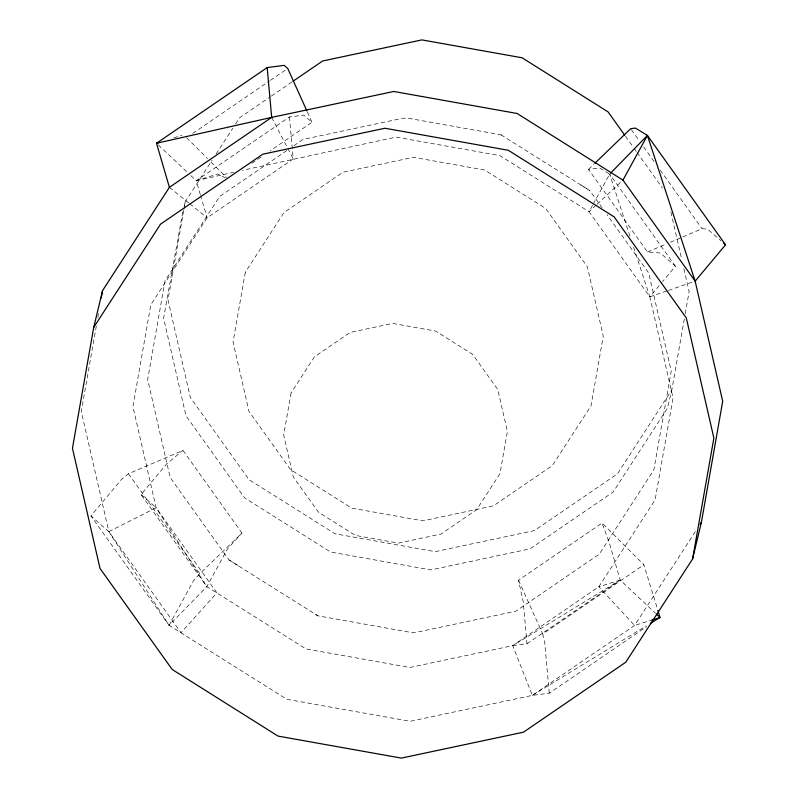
<?xml version="1.0" encoding="UTF-8"?>
<svg xmlns="http://www.w3.org/2000/svg" width="798" height="798" viewBox="0 0 798 798"><rect width="100%" height="100%" fill="white"/><g stroke="black" fill="none" stroke-linecap="round" stroke-linejoin="round"><path stroke-width="0.6" stroke-dasharray="3.99 2.99" d="M96.329 326.013L81.286 411.499L108.837 531.628L169.066 625.323L286.851 699.297L410.202 721.312L532.306 695.387L549.283 693.193L646.649 626.62M97.835 317.464L98.912 311.36M183.749 210.283L167.979 299.928L190.363 397.524L249.016 479.638L334.99 533.762L435.219 551.647L534.431 530.59L617.522 473.773L671.836 389.863L684.365 318.641M183.969 209.056L185.256 201.695L212.088 160.248M685.233 313.724L689.123 291.629L683.876 268.726M182.792 211.959L163.59 318.193L185.984 415.788L244.627 497.902L330.611 552.026L430.83 569.912L530.042 548.844L613.133 492.037L667.457 408.127L671.836 389.863M184.168 206.253L185.256 201.695M169.066 625.323L193.515 580.665L199.829 573.712L241.964 533.024L182.971 450.441L128.428 473.743L121.326 479.608L90.932 515.937L169.066 625.323L206.832 586.65L227.42 549.044L241.964 533.024M592.585 205.276L589.054 211.719L649.841 296.826L673.043 397.983L655.138 499.797L598.829 586.769L512.715 645.652L409.893 667.487L306.013 648.944L206.832 586.65L141.037 494.531L166.632 463.937L182.971 450.441M593.173 204.198L609.652 174.114L599.577 167.909L588.515 169.405L647.507 251.988L660.365 253.016L675.437 266.233L662.639 281.524M216.108 154.034L232.876 128.139M235.56 123.989L239.58 117.775L270.352 96.738M695.347 531.578L634.57 625.462L532.306 695.387L512.715 645.652L620.226 580.066L655.457 613.253M633.612 247.27L649.841 296.826L661.841 282.482M588.515 169.405L593.892 164.208M596.196 205.066L589.054 211.719L499.947 155.63L396.067 137.086L242.323 170.353M597.084 204.228L622.959 180.099M192.717 133.446L269.355 81.047M270.382 80.349L287.749 68.468M271.38 96.039L291.898 82.004M200.328 194.612L196.248 180.697L289.465 116.967L303.759 115.112L311.998 122.244L270.203 150.812M251.859 163.361L263.071 155.69M286.801 150.543L219.61 196.488L165.036 280.786L147.67 379.479L170.164 477.533L229.086 560.026L317.913 615.817L410.94 632.425L416.157 632.375L515.827 611.208L599.298 554.131L653.871 469.832L671.238 371.14L648.744 273.086L607.069 214.732M293.923 145.675L303.09 139.411L402.761 118.244L407.978 118.194L501.004 134.802L503.448 136.219M289.465 116.967L293.245 158.922L207.121 217.804L150.822 304.776L132.917 406.591L156.119 507.747L206.832 586.65M512.715 645.652L527.019 643.796L523.229 601.842L518.491 580.196L602.061 523.049L643.886 564.794L657.532 609.173M527.019 643.796L620.226 580.066L609.353 542.959L602.061 523.049M549.283 693.193L544.795 643.368L542.73 633.961L643.886 564.794M532.306 695.387L646.141 625.941M108.837 531.628L156.119 507.747L216.896 592.854L181.026 632.684L108.837 531.628L90.932 515.937M647.507 251.988L665.801 244.178M670.33 242.243L681.662 237.405M682.789 236.916L702.05 228.687L707.636 229.136L721.063 240.906M649.841 296.826L667.268 290.801M668.425 290.392L695.148 281.155M173.824 137.835L181.904 135.301M190.832 175.59L196.248 180.697L217.645 173.994L225.186 177.764M620.226 580.066L598.829 586.769L634.57 625.462L651.896 620.036M196.248 180.697L233.834 172.258M315.469 614.4L317.913 615.817M580.804 185.036L589.822 190.592L602.041 207.689M229.086 560.026L238.103 565.582M501.004 134.802L589.822 190.592M169.415 187.321L188.757 202.951M189.725 203.729L207.121 217.804L200.667 195.769M141.037 494.531L156.119 507.747M158.303 144.957L187.211 172.188M186.592 137.635L207.51 158.513M210.991 161.994L226.682 177.645M631.368 129.735L639.298 140.837M643.627 146.902L654.45 162.044M660.215 170.124L702.05 228.687M625.462 136.239L633.432 147.391M634.151 148.408L636.325 151.45M637.053 152.458L662.39 187.939M675.437 266.233L609.652 174.114L630.131 236.647M128.428 473.743L199.829 573.712M271.679 117.396L293.245 158.922M307.39 112.019L311.998 122.244M518.491 580.196L542.73 633.961M670.879 212.098L681.662 259.091M245.325 272.228L233.046 342.013L248.956 411.349L290.612 469.683L351.699 508.127L422.89 520.835L493.373 505.872L552.396 465.513L590.989 405.903L603.268 336.118L587.358 266.781L545.702 208.448L484.615 170.004L413.424 157.296L342.941 172.258L283.918 212.617L245.325 272.228M291.1 392.865L283.679 435.04L293.285 476.945L318.462 512.196L355.379 535.428L398.401 543.109L440.995 534.071L476.665 509.673L499.987 473.653L507.408 431.479L497.792 389.574L472.616 354.322L435.708 331.09L392.676 323.409L350.093 332.457L314.422 356.846L291.1 392.865"/><path stroke-width="1.2" d="M610.51 173.236L647.417 135.441L725.542 244.826L695.148 281.155L622.959 180.099L517.144 113.486L393.783 91.471L271.679 117.396L169.415 187.321L102.563 290.592L93.725 327.38L72.458 448.286L100.009 568.415L172.188 669.472L278.013 736.085L401.374 758.1L523.468 732.175L625.742 662.25L692.594 558.969L701.422 522.191L722.699 401.284L695.148 281.155L647.417 135.441L635.447 128.079L630.649 128.727L594.789 163.341M101.266 297.923L102.563 290.592M692.594 558.969L713.871 438.072L686.31 317.943L614.131 216.876L508.306 150.273L384.955 128.249L262.851 154.184L160.588 224.108L93.725 327.38M622.959 180.099L647.417 135.441M700.075 524.276L701.422 522.191M306.881 110.902L287.749 68.468L284.168 65.376L267.19 67.571L156.498 143.261L169.415 187.321M292.926 81.306L322.671 60.967L421.883 39.9L522.101 57.785L608.086 111.91L624.744 135.221M650.4 623.348L659.976 617.502L657.881 610.36M158.812 142.533L156.498 143.261L271.679 117.396L267.19 67.571M651.896 620.036L659.976 617.502L656.365 614.101M723.756 243.26L725.542 244.826"/></g></svg>
